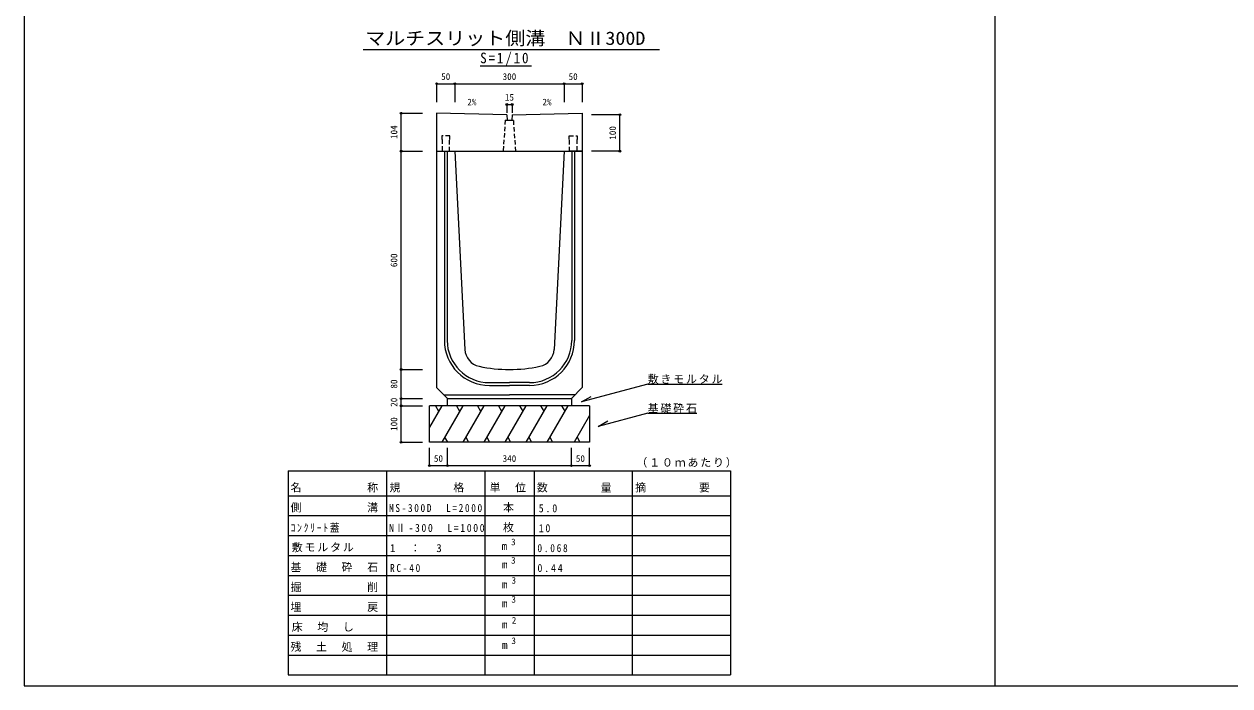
# Model space of a CAD drawing. Units: millimetres at full size, sheet at 1:10. Extents: x -4091 to 3909, y -1823 to 1843.
# Drawn here: x -4091 to -779, y -1823 to -5 of the extents above; entities that cross this region are included whole.
import ezdxf
from ezdxf.enums import TextEntityAlignment as Align

# ---------------------------------------------------------------- set-up
doc = ezdxf.new("R2010")
doc.units = ezdxf.units.MM
doc.header["$LTSCALE"] = 10
doc.header["$PDMODE"] = 32
doc.header["$PDSIZE"] = 5
doc.linetypes.add('DASHED1', pattern=[1.8, 1.2, -0.6])
doc.layers.add('0-0_通り芯', color=7, linetype='Continuous', lineweight=18)
doc.layers.add('0-1_躯体', color=4, linetype='Continuous')
doc.styles.add('ＭＳ ゴシック', font='')
doc.styles.get('ＭＳ ゴシック').set_extended_font_data('MS Gothic')

msp = doc.modelspace()

# ---------------------------------------------------------------- linework, layer by layer
at = {"layer": '0-0_通り芯', "color": 2}
for p, q in [((-4091.15, 1843.21), (-4091.15, -1823.46)), ((-4091.15, -1823.46), (3908.85, -1823.46))]:
    msp.add_line(p, q, dxfattribs=at)
at = {"layer": '0-0_通り芯', "color": 4}
msp.add_line((-1424.49, 1843.21), (-1424.49, -1823.46), dxfattribs=at)
at = {"layer": '0-0_通り芯'}
for p, q in [((-3159.65, -75.12), (-2345.65, -75.12)), ((-2838.26, -119.84), (-2697.29, -119.84)), ((-2378.04, -994.24), (-2559.55, -1042.88)), ((-2378.04, -994.24), (-2173.04, -994.24)), ((-2943.77, -1054.02), (-2977.82, -1113)), ((-2977.82, -1154.02), (-2977.82, -1054.02)), ((-2537.82, -1054.02), (-2977.82, -1054.02)), ((-2961.07, -1054.02), (-2952.42, -1069.01)), ((-2886.04, -1054.02), (-2943.77, -1154.02)), ((-2927.82, -1054.02), (-2927.82, -1034.02)), ((-2903.34, -1054.02), (-2894.69, -1069.01)), ((-2828.3, -1054.02), (-2886.04, -1154.02)), ((-2845.6, -1054.02), (-2836.95, -1069.01)), ((-2770.57, -1054.02), (-2828.3, -1154.02)), ((-2787.87, -1054.02), (-2779.22, -1069.01)), ((-2712.83, -1054.02), (-2770.57, -1154.02)), ((-2730.13, -1054.02), (-2721.48, -1069.01)), ((-2655.1, -1054.02), (-2712.83, -1154.02)), ((-2672.4, -1054.02), (-2663.75, -1069.01)), ((-2597.36, -1054.02), (-2655.1, -1154.02)), ((-2614.66, -1054.02), (-2606.01, -1069.01)), ((-2587.82, -1034.02), (-2587.82, -1054.02)), ((-2559.55, -1042.88), (-2533.57, -1027.88)), ((-2537.82, -1054.02), (-2537.82, -1154.02)), ((-2537.82, -1080.86), (-2580.06, -1154.02)), ((-2378.04, -1074.05), (-2243.04, -1074.05)), ((-2537.82, -1154.02), (-2977.82, -1154.02)), ((-2935.85, -1140.3), (-2927.93, -1154.02)), ((-2878.11, -1140.3), (-2870.19, -1154.02)), ((-2820.38, -1140.3), (-2812.46, -1154.02)), ((-2762.64, -1140.3), (-2754.72, -1154.02)), ((-2704.91, -1140.3), (-2696.99, -1154.02)), ((-2647.17, -1140.3), (-2639.25, -1154.02)), ((-2572.14, -1140.3), (-2564.22, -1154.02)), ((-3365.32, -1232.58), (-2150.32, -1232.58)), ((-3365.32, -1232.58), (-3365.32, -1355.69)), ((-3095.32, -1232.58), (-3095.32, -1355.69)), ((-2825.32, -1232.58), (-2825.32, -1355.69)), ((-2690.32, -1232.58), (-2690.32, -1355.69)), ((-2420.32, -1232.58), (-2420.32, -1355.69)), ((-2150.32, -1232.58), (-2150.32, -1355.69)), ((-3365.32, -1300.98), (-2150.32, -1300.98)), ((-3365.32, -1355.69), (-2150.32, -1355.69)), ((-3365.32, -1355.69), (-3365.32, -1793.45)), ((-3095.32, -1355.69), (-3095.32, -1793.45)), ((-2825.32, -1355.69), (-2825.32, -1793.45)), ((-2690.32, -1355.69), (-2690.32, -1793.45)), ((-2420.32, -1355.69), (-2420.32, -1793.45)), ((-2150.32, -1355.69), (-2150.32, -1793.45)), ((-3365.32, -1410.41), (-2150.32, -1410.41)), ((-3365.32, -1465.13), (-2150.32, -1465.13)), ((-3365.32, -1519.85), (-2150.32, -1519.85)), ((-3365.32, -1574.57), (-2150.32, -1574.57)), ((-3365.32, -1629.29), (-2150.32, -1629.29)), ((-3365.32, -1684.01), (-2150.32, -1684.01)), ((-3365.32, -1738.73), (-2150.32, -1738.73)), ((-3365.32, -1793.45), (-2150.32, -1793.45)), ((-3279.82, -1793.46), (-2370.82, -1793.46))]:
    msp.add_line(p, q, dxfattribs=at)
at = {"layer": '0-0_通り芯', "color": 3}
for p, q in [((-2765.32, -254.02), (-2764.32, -269.02)), ((-2750.32, -254.02), (-2751.32, -269.02)), ((-2750.32, -254.02), (-2557.82, -250.02)), ((-2557.82, -250.02), (-2557.82, -354.02)), ((-2764.32, -269.02), (-2751.32, -269.02)), ((-2957.82, -354.02), (-2907.82, -354.02)), ((-2957.82, -354.02), (-2557.82, -354.02)), ((-2957.82, -354.02), (-2942.82, -354.02)), ((-2957.82, -354.02), (-2944.71, -354.02)), ((-2957.82, -354.02), (-2942.82, -354.02)), ((-2957.82, -354.02), (-2922.82, -354.02)), ((-2942.82, -354.02), (-2907.82, -354.02)), ((-2922.82, -354.02), (-2907.82, -354.02)), ((-2607.82, -354.02), (-2557.82, -354.02)), ((-2607.82, -354.02), (-2592.82, -354.02)), ((-2607.82, -354.02), (-2592.82, -354.02)), ((-2572.82, -354.02), (-2557.82, -354.02)), ((-2570.93, -354.02), (-2557.82, -354.02))]:
    msp.add_line(p, q, dxfattribs=at)
at = {"layer": '0-0_通り芯', "color": 3, "linetype": 'DASHED1'}
for p, q in [((-2769.32, -269.02), (-2775.32, -354.02)), ((-2769.32, -269.02), (-2764.32, -269.02)), ((-2751.32, -269.02), (-2746.32, -269.02)), ((-2740.32, -354.02), (-2746.32, -269.02))]:
    msp.add_line(p, q, dxfattribs=at)
at = {"layer": '0-0_通り芯', "color": 3}
for points in [[(-2765.32, -254.02), (-2957.82, -250.02), (-2957.82, -354.02)], [(-2572.82, -354.02), (-2557.82, -354.02), (-2592.82, -354.02)], [(-2572.82, -354.02), (-2557.82, -354.02), (-2592.82, -354.02)]]:
    msp.add_lwpolyline(points, dxfattribs=at)
at = {"layer": '0-0_通り芯', "color": 3, "linetype": 'DASHED1'}
for points in [[(-2943.82, -312.02), (-2943.82, -322.02), (-2942.82, -322.02), (-2942.82, -354.02), (-2922.82, -354.02), (-2922.82, -322.02), (-2921.82, -322.02), (-2921.82, -312.02)], [(-2571.82, -312.02), (-2571.82, -322.02), (-2572.82, -322.02), (-2572.82, -354.02), (-2592.82, -354.02), (-2592.82, -322.02), (-2593.82, -322.02), (-2593.82, -312.02)]]:
    msp.add_lwpolyline(points, close=True, dxfattribs=at)
at = {"layer": '0-0_通り芯'}
msp.add_lwpolyline([(-2378.04, -1074.05), (-2513.93, -1110.46), (-2487.95, -1095.46)], dxfattribs=at)
at = {"layer": '0-1_躯体', "color": 7}
for p, q in [((-2957.82, -168.93), (-2907.82, -168.93)), ((-2907.82, -168.93), (-2607.82, -168.93)), ((-2607.82, -168.93), (-2557.82, -168.93)), ((-2765.32, -225.79), (-2750.32, -225.79)), ((-3055.46, -354.02), (-3055.46, -250.02)), ((-2454.65, -354.02), (-2454.65, -254.02)), ((-3055.46, -954.02), (-3055.46, -354.02)), ((-3055.46, -1034.02), (-3055.46, -954.02)), ((-3055.46, -1054.02), (-3055.46, -1034.02)), ((-3055.46, -1154.02), (-3055.46, -1054.02)), ((-2977.82, -1218.3), (-2927.82, -1218.3)), ((-2927.82, -1218.3), (-2587.82, -1218.3)), ((-2587.82, -1218.3), (-2537.82, -1218.3))]:
    msp.add_line(p, q, dxfattribs=at)
at = {"layer": '0-1_躯体'}
for p, q in [((-2957.82, -168.93), (-2957.82, -219.91)), ((-2907.82, -168.93), (-2907.82, -219.91)), ((-2607.82, -168.93), (-2607.82, -219.91)), ((-2557.82, -168.93), (-2557.82, -219.91)), ((-2765.32, -225.79), (-2765.32, -248.79)), ((-2750.32, -225.79), (-2750.32, -248.79)), ((-3055.46, -250.02), (-2996.56, -250.02)), ((-2454.65, -254.02), (-2532.48, -254.02)), ((-3055.46, -354.02), (-2996.56, -354.02)), ((-3055.46, -354.02), (-2996.56, -354.02)), ((-2454.65, -354.02), (-2532.48, -354.02)), ((-3055.46, -954.02), (-2996.56, -954.02)), ((-3055.46, -954.02), (-2996.56, -954.02)), ((-3055.46, -1034.02), (-2996.56, -1034.02)), ((-3055.46, -1034.02), (-2996.56, -1034.02)), ((-3055.46, -1034.02), (-2996.56, -1034.02)), ((-3055.46, -1054.02), (-2996.56, -1054.02)), ((-3055.46, -1154.02), (-2996.56, -1154.02)), ((-2977.82, -1218.3), (-2977.82, -1169.07)), ((-2927.82, -1218.3), (-2927.82, -1169.07)), ((-2587.82, -1218.3), (-2587.82, -1169.07)), ((-2537.82, -1218.3), (-2537.82, -1169.07))]:
    msp.add_line(p, q, dxfattribs=at)
at = {"layer": '0-1_躯体', "color": 3}
for p, q in [((-2957.82, -354.02), (-2957.82, -1004.02)), ((-2957.82, -354.02), (-2907.82, -354.02)), ((-2936.62, -354.02), (-2936.62, -874.02)), ((-2929.02, -354.02), (-2929.02, -874.02)), ((-2907.82, -354.02), (-2880.58, -898.86)), ((-2607.82, -354.02), (-2635.06, -898.86)), ((-2607.82, -354.02), (-2557.82, -354.02)), ((-2586.62, -354.02), (-2586.62, -874.02)), ((-2579.02, -354.02), (-2579.02, -874.02)), ((-2557.82, -354.02), (-2557.82, -1004.02)), ((-2812.82, -990.22), (-2757.82, -990.22)), ((-2702.82, -990.22), (-2757.82, -990.22)), ((-2957.82, -1004.02), (-2927.82, -1034.02)), ((-2937.82, -1024.02), (-2757.82, -1024.02)), ((-2812.82, -997.82), (-2757.82, -997.82)), ((-2702.82, -997.82), (-2757.82, -997.82)), ((-2577.82, -1024.02), (-2757.82, -1024.02)), ((-2587.82, -1034.02), (-2557.82, -1004.02)), ((-2927.82, -1034.02), (-2587.82, -1034.02))]:
    msp.add_line(p, q, dxfattribs=at)
for centre, radius, start, end in [((-2812.82, -874.02), 123.8, 180, 270), ((-2812.82, -874.02), 116.2, 180, 270), ((-2702.82, -874.02), 123.8, 270, 0), ((-2702.82, -874.02), 116.2, 270, 0), ((-2830.64, -896.36), 50, 182.86, 257.99), ((-2685, -896.36), 50, 282.01, 357.14), ((-2757.82, -554.02), 400, 257.99, 282.01)]:
    msp.add_arc(centre, radius, start, end, dxfattribs=at)
at = {"layer": '0-1_躯体'}
for p in [(-2957.82, -168.93), (-2907.82, -168.93), (-2607.82, -168.93), (-2557.82, -168.93), (-2765.32, -225.79), (-2750.32, -225.79), (-3055.46, -250.02), (-2454.65, -254.02), (-3055.46, -354.02), (-3055.46, -354.02), (-2454.65, -354.02), (-3055.46, -954.02), (-3055.46, -1034.02), (-3055.46, -1054.02), (-3055.46, -1154.02), (-2977.82, -1218.3), (-2927.82, -1218.3), (-2587.82, -1218.3), (-2537.82, -1218.3)]:
    msp.add_point(p, dxfattribs=at)

# ---------------------------------------------------------------- texts
at = {"layer": '0-0_通り芯', "color": 3, "style": 'ＭＳ ゴシック', "width": 1.1}
msp.add_text('マルチスリット側溝\u3000ＮⅡ300D', height=36.66, dxfattribs=at).set_placement((-3154.24, -73.1), align=Align.BOTTOM_LEFT)
at = {"layer": '0-0_通り芯', "color": 4, "style": 'ＭＳ ゴシック'}
for s, p in [('3', (-2753.3, -1442.51)), ('3', (-2753.3, -1493.13)), ('3', (-2752.13, -1548.19)), ('3', (-2752.4, -1600.45)), ('2', (-2751.5, -1657.97)), ('3', (-2752.4, -1714.06))]:
    msp.add_text(s, height=18.33, dxfattribs=at).set_placement(p, align=Align.BOTTOM_LEFT)
at = {"layer": '0-0_通り芯', "style": 'ＭＳ ゴシック'}
for p in [(-2779.4, -1456.88), (-2778.5, -1507.49), (-2778.5, -1562.21), (-2778.5, -1614.2), (-2778.41, -1672.34), (-2778.23, -1728.43)]:
    msp.add_text('m', height=21.99, dxfattribs=at).set_placement(p, align=Align.BOTTOM_LEFT)
at = {"layer": '0-0_通り芯', "attachment_point": 7, "style": 'ＭＳ ゴシック'}
for s, insert, char_height in [('\\T1.28;\\W0.9;S=1/10', (-2838.26, -119.84), 29.33), ('\\T1.17;敷きモルタル', (-2378.04, -994.24), 21.99), ('\\T1.17;基礎砕石', (-2378.04, -1074.05), 21.99), ('\\T1.17;（１０ｍあたり）', (-2409.07, -1223.64), 21.99), ('\\T1.17;名\u3000\u3000\u3000\u3000\u3000称', (-3359.32, -1292.04), 21.99), ('\\T1.17;規\u3000\u3000\u3000\u3000格', (-3087.57, -1292.04), 21.99), ('\\T1.17;単\u3000位', (-2812.32, -1292.04), 21.99), ('\\T1.17;数\u3000\u3000\u3000\u3000量', (-2682.57, -1292.04), 21.99), ('\\T1.17;摘\u3000\u3000\u3000\u3000要', (-2412.57, -1292.04), 21.99), ('\\T1.17;側\u3000\u3000\u3000\u3000\u3000溝', (-3359.32, -1346.75), 21.99), ('\\T1.36;\\W0.85;MS-300D\u3000L=2000', (-3088.57, -1345.96), 21.99), ('\\T1.17;\u3000本', (-2810.57, -1346.75), 21.99), ('\\T1.38;\\W0.9;5.0', (-2677.32, -1346.75), 21.99), ('\\T1.33;\\W0.9;ｺﾝｸﾘｰﾄ蓋', (-3359.32, -1401.47), 21.99), ('\\T1.32;\\W0.9;NⅡ-300\u3000L=1000', (-3088.57, -1400.68), 21.99), ('\\T1.17;\u3000枚', (-2810.57, -1401.47), 21.99), ('\\T1.36;\\W0.9;10', (-2677.32, -1401.47), 21.99), ('\\T1.17;敷モルタル', (-3355.82, -1456.19), 21.99), ('\\T1.21;1\u3000：\u30003', (-3085.82, -1456.19), 21.99), ('\\T1.38;\\W0.85;0.068', (-2680.82, -1456.19), 21.99), ('\\T1.17;基\u3000礎\u3000砕\u3000石', (-3359.32, -1510.91), 21.99), ('\\T1.38;\\W0.85;RC-40', (-3085.82, -1510.91), 21.99), ('\\T1.38;\\W0.9;0.44', (-2680.82, -1510.91), 21.99), ('\\T1.17;掘\u3000\u3000\u3000\u3000\u3000削', (-3359.32, -1565.63), 21.99), ('\\T1.17;埋\u3000\u3000\u3000\u3000\u3000戻', (-3359.32, -1620.35), 21.99), ('\\T1.17;床\u3000均\u3000し', (-3355.82, -1675.07), 21.99), ('\\T1.17;残\u3000土\u3000処\u3000理', (-3359.32, -1729.79), 21.99)]:
    msp.add_mtext(s, dxfattribs=dict(at, insert=insert, char_height=char_height))
at = {"layer": '0-1_躯体', "style": 'ＭＳ ゴシック'}
for s, p in [('50', (-2945.32, -163.93)), ('300', (-2776.57, -163.93)), ('50', (-2595.32, -163.93)), ('15', (-2770.32, -220.79)), ('2%', (-2873.48, -233.88)), ('2%', (-2667.16, -233.88)), ('50', (-2965.32, -1213.3)), ('340', (-2776.57, -1213.3)), ('50', (-2575.32, -1213.3))]:
    msp.add_text(s, height=18.33, dxfattribs=at).set_placement(p, align=Align.BOTTOM_LEFT)
for s, p in [('104', (-3060.46, -320.77)), ('100', (-2459.65, -322.77)), ('600', (-3060.46, -672.77)), ('80', (-3060.46, -1006.52)), ('20', (-3060.46, -1056.52)), ('100', (-3060.46, -1122.77))]:
    msp.add_text(s, height=18.33, rotation=90, dxfattribs=at).set_placement(p, align=Align.BOTTOM_LEFT)

doc.saveas('drawing.dxf')
